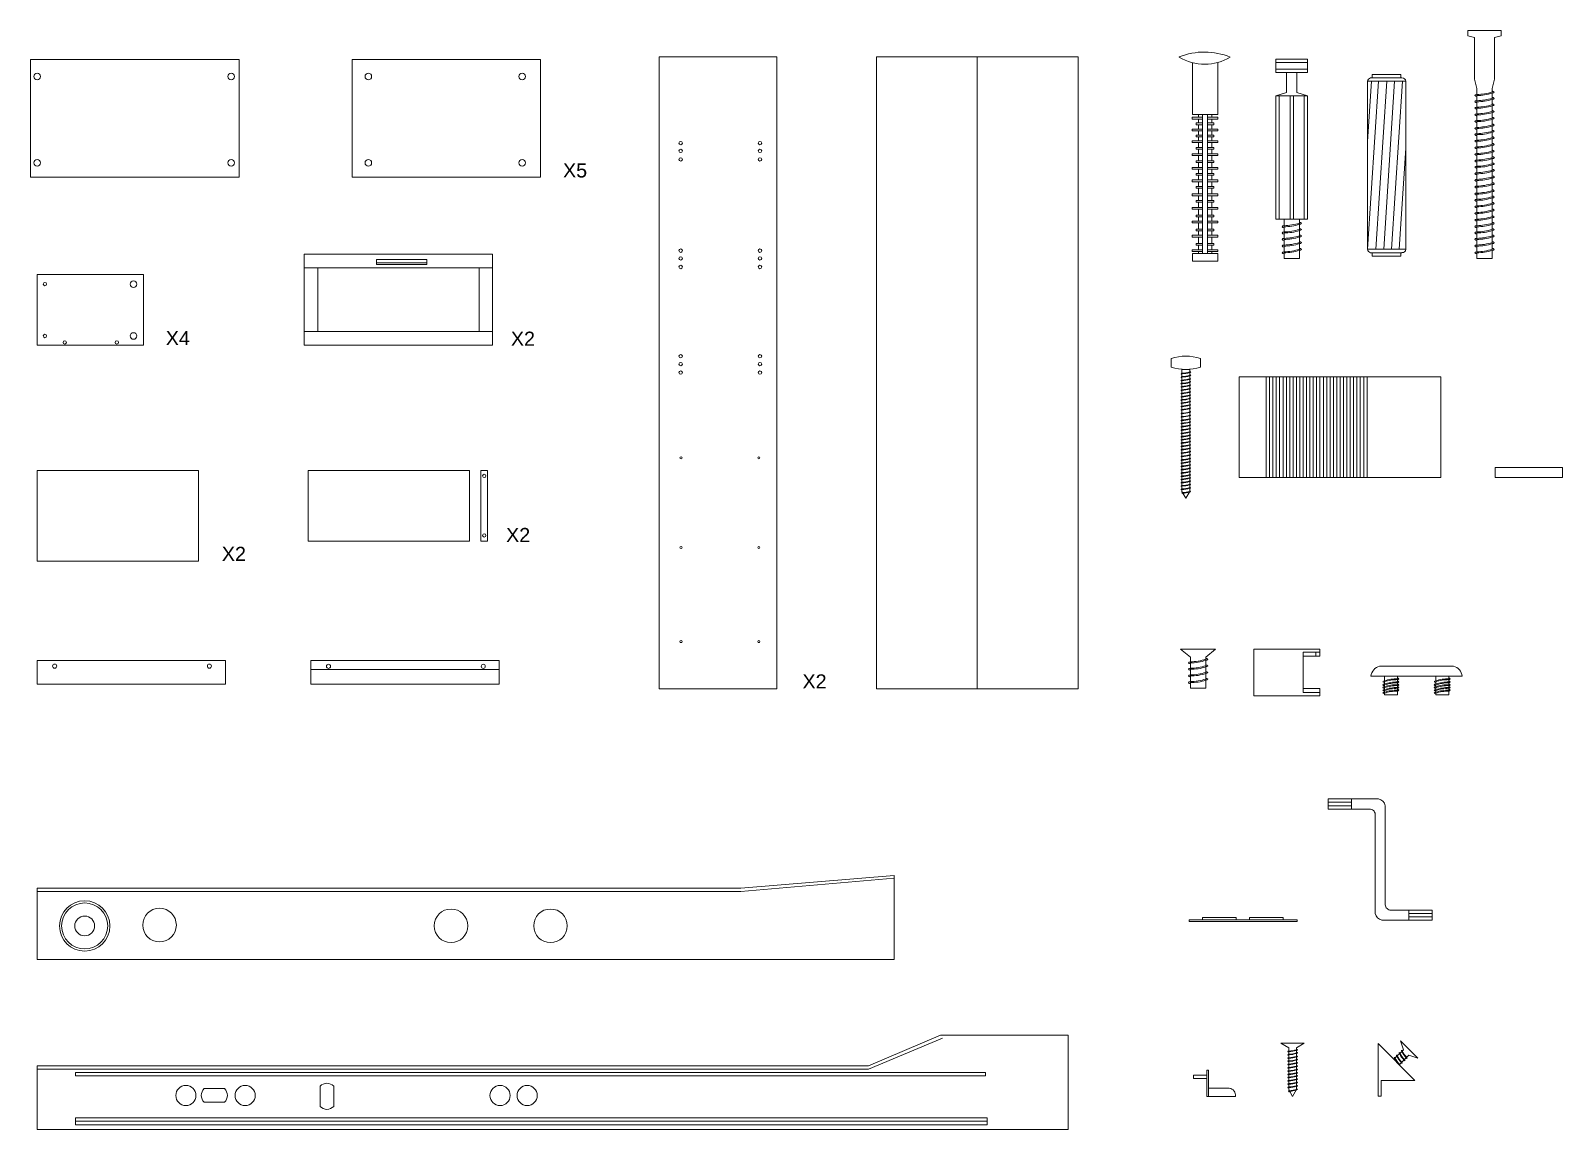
# Model space of a CAD drawing. Header units: centimetres. Extents: x 13 to 984, y -644 to 71.
# Drawn here: x 18.3 to 474, y -636.4 to -309.5 of the extents above; entities that cross this region are included whole.
import ezdxf

# ---------------------------------------------------------------- set-up
doc = ezdxf.new("R2010")
doc.units = ezdxf.units.CM
doc.header["$MEASUREMENT"] = 0
doc.layers.add('dettagli', color=4, linetype='Continuous', lineweight=13)
doc.styles.get("Standard").update_dxf_attribs({"font": 'arial.ttf'})

msp = doc.modelspace()

# ---------------------------------------------------------------- linework, layer by layer
at = {"layer": 'dettagli', "lineweight": 5}
for p, q in [((445.9, -311.03), (447.9, -311.53)), ((447.9, -323.92), (447.9, -311.53)), ((453.85, -311.53), (455.85, -311.03)), ((453.85, -323.92), (453.85, -311.53)), ((388.79, -318.98), (398.19, -318.98)), ((388.79, -320.98), (398.19, -320.98)), ((391.99, -327.94), (388.79, -328.94)), ((394.99, -327.94), (398.19, -328.94)), ((416.07, -374.59), (419.3, -324.59)), ((416.07, -342.56), (417.23, -324.59)), ((418.54, -374.59), (421.77, -324.59)), ((420.87, -374.59), (424.1, -324.59)), ((423.2, -374.59), (426.43, -324.59)), ((426.32, -323.59), (425.97, -323.59)), ((448.57, -326.71), (447.9, -323.92)), ((453.18, -326.71), (453.85, -323.92)), ((393.09, -328.94), (393.09, -365.64)), ((394.09, -328.94), (394.09, -365.64)), ((371.5, -334.51), (363.95, -334.51)), ((365.74, -334.51), (365.74, -335.3)), ((365.74, -335.82), (365.74, -337)), ((365.74, -337.51), (365.74, -338.8)), ((365.74, -339.31), (365.74, -340.65)), ((365.74, -341.16), (365.74, -342.34)), ((365.74, -342.86), (365.74, -344.3)), ((365.74, -344.81), (365.74, -346.2)), ((425.52, -374.59), (427.47, -344.52)), ((365.74, -346.71), (365.74, -348.25)), ((365.74, -348.77), (365.74, -350.21)), ((365.74, -350.72), (365.74, -352.01)), ((365.74, -352.52), (365.74, -353.96)), ((365.74, -354.47), (365.74, -355.91)), ((365.74, -356.43), (365.74, -358.12)), ((365.74, -358.64), (365.74, -360.07)), ((365.74, -360.59), (365.74, -362.13)), ((365.74, -362.64), (365.74, -364.39)), ((365.74, -364.91), (365.74, -366.24)), ((365.74, -366.76), (365.74, -368.57)), ((365.74, -369.09), (365.74, -370.43)), ((365.74, -370.94), (365.74, -372.87)), ((365.74, -373.38), (365.74, -374.72)), ((371.5, -375.84), (363.95, -375.84)), ((365.74, -375.23), (365.74, -375.84)), ((426.32, -375.59), (425.97, -375.59)), ((357.65, -407.09), (357.65, -409.62)), ((366.4, -407.09), (366.4, -409.62)), ((385.92, -412.53), (385.92, -442.53)), ((386.92, -412.53), (386.92, -442.53)), ((387.92, -412.53), (387.92, -442.53)), ((388.92, -412.53), (388.92, -442.53)), ((389.92, -412.53), (389.92, -442.53)), ((390.92, -412.53), (390.92, -442.53)), ((391.92, -412.53), (391.92, -442.53)), ((392.92, -412.53), (392.92, -442.53)), ((393.92, -412.53), (393.92, -442.53)), ((394.92, -412.53), (394.92, -442.53)), ((395.92, -412.53), (395.92, -442.53)), ((396.92, -412.53), (396.92, -442.53)), ((397.92, -412.53), (397.92, -442.53)), ((398.92, -412.53), (398.92, -442.53)), ((399.92, -412.53), (399.92, -442.53)), ((400.92, -412.53), (400.92, -442.53)), ((401.92, -412.53), (401.92, -442.53)), ((402.92, -412.53), (402.92, -442.53)), ((403.92, -412.53), (403.92, -442.53)), ((404.92, -412.53), (404.92, -442.53)), ((405.92, -412.53), (405.92, -442.53)), ((406.92, -412.53), (406.92, -442.53)), ((407.92, -412.53), (407.92, -442.53)), ((408.92, -412.53), (408.92, -442.53)), ((409.92, -412.53), (409.92, -442.53)), ((410.92, -412.53), (410.92, -442.53)), ((411.92, -412.53), (411.92, -442.53)), ((412.92, -412.53), (412.92, -442.53)), ((413.92, -412.53), (413.92, -442.53)), ((414.92, -412.53), (414.92, -442.53)), ((415.92, -412.53), (415.92, -442.53)), ((360.86, -446.61), (362, -448.68)), ((362, -448.68), (363.15, -446.61)), ((363.35, -495.98), (360.45, -493.59)), ((360.45, -493.59), (370.85, -493.59)), ((367.96, -495.98), (370.85, -493.59)), ((382.28, -493.59), (401.92, -493.59)), ((382.28, -507.49), (382.28, -493.59)), ((444.21, -501.62), (417.1, -501.62)), ((401.92, -507.49), (382.28, -507.49)), ((401.92, -506.49), (401.92, -507.49)), ((424.94, -507.18), (421.1, -507.18)), ((440.21, -507.18), (436.37, -507.18)), ((404.34, -539.13), (411.34, -539.13)), ((404.34, -540.13), (411.34, -540.13)), ((20.22, -585.87), (20.22, -565.68)), ((435.34, -572.18), (428.34, -572.18)), ((435.34, -573.18), (428.34, -573.18)), ((327, -636.43), (327, -608.43)), ((431.01, -615.25), (425.88, -610.07)), ((426.74, -612.74), (425.88, -610.07)), ((431.01, -615.25), (425.88, -610.07)), ((392.63, -612.15), (390.31, -610.8)), ((390.31, -610.8), (397.26, -610.8)), ((394.94, -612.15), (397.26, -610.8)), ((428.35, -614.36), (431.01, -615.25)), ((392.63, -624.56), (393.79, -626.63)), ((393.79, -626.63), (394.94, -624.56))]:
    msp.add_line(p, q, dxfattribs=at)
at = {"layer": 'dettagli'}
for p, q in [((299.95, -317.32), (299.95, -505.32)), ((99.7, -376.07), (155.7, -376.07)), ((99.7, -376.07), (99.7, -403.07)), ((155.7, -376.07), (155.7, -403.07)), ((20.22, -382.07), (20.22, -403.07)), ((99.7, -380.07), (155.7, -380.07)), ((103.7, -399.07), (103.7, -380.07)), ((151.7, -399.07), (151.7, -380.07)), ((99.7, -399.07), (155.7, -399.07)), ((99.7, -403.07), (155.7, -403.07)), ((101.7, -499.64), (157.7, -499.64))]:
    msp.add_line(p, q, dxfattribs=at)
at = {"layer": 'dettagli', "lineweight": 5}
for points in [[(445.9, -311.03), (445.9, -311.03), (445.9, -309.53), (455.85, -309.53), (455.85, -311.03), (455.85, -311.03)], [(360.03, -317.39), (360.03, -317.32)], [(363.95, -334.51), (363.95, -319.02), (363.95, -319.02)], [(371.5, -318.98), (371.5, -334.51)], [(391.99, -321.98), (388.79, -321.98), (388.79, -317.98), (398.19, -317.98), (398.19, -321.98), (394.99, -321.98)], [(391.99, -327.94), (391.99, -321.98), (394.99, -321.98), (394.99, -327.94)], [(417.47, -323.59), (417.47, -322.59), (425.97, -322.59), (425.97, -323.59), (416.97, -323.59)], [(421.77, -324.59), (427.47, -324.59), (427.47, -374.59), (416.07, -374.59), (416.07, -324.59), (421.77, -324.59)], [(453.18, -326.71), (453.18, -377.28), (448.57, -377.28), (448.57, -326.71)], [(388.79, -365.64), (398.19, -365.64), (398.19, -328.94), (388.79, -328.94), (388.79, -365.64)], [(389.79, -328.94), (389.79, -365.64)], [(397.19, -328.94), (397.19, -365.64)], [(366.99, -335.3), (363.93, -335.3), (363.93, -335.82), (366.99, -335.82)], [(366.99, -337), (365.07, -337), (365.07, -337.51), (366.99, -337.51)], [(366.99, -334.51), (366.99, -375.84)], [(368.44, -334.51), (368.44, -375.84)], [(368.44, -335.3), (371.5, -335.3), (371.5, -335.82), (368.44, -335.82)], [(368.44, -337), (370.36, -337), (370.36, -337.51), (368.44, -337.51)], [(369.7, -334.51), (369.7, -335.3)], [(369.7, -335.82), (369.7, -337)], [(366.99, -338.8), (363.93, -338.8), (363.93, -339.31), (366.99, -339.31)], [(366.99, -340.65), (365.07, -340.65), (365.07, -341.16), (366.99, -341.16)], [(368.44, -338.8), (371.5, -338.8), (371.5, -339.31), (368.44, -339.31)], [(368.44, -340.65), (370.36, -340.65), (370.36, -341.16), (368.44, -341.16)], [(369.7, -337.51), (369.7, -338.8)], [(369.7, -339.31), (369.7, -340.65)], [(369.7, -341.16), (369.7, -342.34)], [(366.99, -342.34), (363.93, -342.34), (363.93, -342.86), (366.99, -342.86)], [(366.99, -346.2), (363.93, -346.2), (363.93, -346.71), (366.99, -346.71)], [(366.99, -344.3), (365.07, -344.3), (365.07, -344.81), (366.99, -344.81)], [(368.44, -342.34), (371.5, -342.34), (371.5, -342.86), (368.44, -342.86)], [(368.44, -344.3), (370.36, -344.3), (370.36, -344.81), (368.44, -344.81)], [(368.44, -346.2), (371.5, -346.2), (371.5, -346.71), (368.44, -346.71)], [(369.7, -342.86), (369.7, -344.3)], [(369.7, -344.81), (369.7, -346.2)], [(366.99, -350.21), (363.93, -350.21), (363.93, -350.72), (366.99, -350.72)], [(366.99, -348.25), (365.07, -348.25), (365.07, -348.77), (366.99, -348.77)], [(368.44, -348.25), (370.36, -348.25), (370.36, -348.77), (368.44, -348.77)], [(368.44, -350.21), (371.5, -350.21), (371.5, -350.72), (368.44, -350.72)], [(369.7, -346.71), (369.7, -348.25)], [(369.7, -348.77), (369.7, -350.21)], [(369.7, -350.72), (369.7, -352.01)], [(366.99, -353.96), (363.93, -353.96), (363.93, -354.47), (366.99, -354.47)], [(366.99, -352.01), (365.07, -352.01), (365.07, -352.52), (366.99, -352.52)], [(368.44, -352.01), (370.36, -352.01), (370.36, -352.52), (368.44, -352.52)], [(368.44, -353.96), (371.5, -353.96), (371.5, -354.47), (368.44, -354.47)], [(369.7, -352.52), (369.7, -353.96)], [(369.7, -354.47), (369.7, -355.91)], [(366.99, -358.12), (363.93, -358.12), (363.93, -358.64), (366.99, -358.64)], [(366.99, -355.91), (365.07, -355.91), (365.07, -356.43), (366.99, -356.43)], [(368.44, -355.91), (370.36, -355.91), (370.36, -356.43), (368.44, -356.43)], [(368.44, -358.12), (371.5, -358.12), (371.5, -358.64), (368.44, -358.64)], [(369.7, -356.43), (369.7, -358.12)], [(369.7, -358.64), (369.7, -360.07)], [(366.99, -362.13), (363.93, -362.13), (363.93, -362.64), (366.99, -362.64)], [(366.99, -360.07), (365.07, -360.07), (365.07, -360.59), (366.99, -360.59)], [(366.99, -364.39), (365.07, -364.39), (365.07, -364.91), (366.99, -364.91)], [(368.44, -360.07), (370.36, -360.07), (370.36, -360.59), (368.44, -360.59)], [(368.44, -362.13), (371.5, -362.13), (371.5, -362.64), (368.44, -362.64)], [(368.44, -364.39), (370.36, -364.39), (370.36, -364.91), (368.44, -364.91)], [(369.7, -360.59), (369.7, -362.13)], [(369.7, -362.64), (369.7, -364.39)], [(366.99, -366.24), (363.93, -366.24), (363.93, -366.76), (366.99, -366.76)], [(366.99, -368.57), (365.07, -368.57), (365.07, -369.09), (366.99, -369.09)], [(368.44, -366.24), (371.5, -366.24), (371.5, -366.76), (368.44, -366.76)], [(368.44, -368.57), (370.36, -368.57), (370.36, -369.09), (368.44, -369.09)], [(369.7, -364.91), (369.7, -366.24)], [(369.7, -366.76), (369.7, -368.57)], [(369.7, -369.09), (369.7, -370.43)], [(395.83, -365.64), (395.83, -377.28), (391.22, -377.28), (391.22, -365.64)], [(366.99, -370.43), (363.93, -370.43), (363.93, -370.94), (366.99, -370.94)], [(366.99, -372.87), (365.07, -372.87), (365.07, -373.38), (366.99, -373.38)], [(368.44, -370.43), (371.5, -370.43), (371.5, -370.94), (368.44, -370.94)], [(368.44, -372.87), (370.36, -372.87), (370.36, -373.38), (368.44, -373.38)], [(369.7, -370.94), (369.7, -372.87)], [(369.7, -373.38), (369.7, -374.72)], [(366.99, -374.72), (363.93, -374.72), (363.93, -375.23), (366.99, -375.23)], [(371.5, -375.84), (371.5, -378.13), (363.95, -378.13), (363.95, -375.84)], [(368.44, -374.72), (371.5, -374.72), (371.5, -375.23), (368.44, -375.23)], [(369.7, -375.23), (369.7, -375.84)], [(417.47, -375.59), (417.47, -376.59), (425.97, -376.59), (425.97, -375.59), (416.97, -375.59)], [(360.86, -410.34), (360.86, -446.61)], [(363.15, -446.61), (363.15, -410.34), (360.86, -410.34)], [(377.92, -412.53), (437.92, -412.53), (437.92, -442.53), (377.92, -442.53), (377.92, -412.53)], [(454.04, -442.53), (454.04, -439.53), (474.04, -439.53), (474.04, -442.53), (454.04, -442.53)], [(367.96, -495.98), (367.96, -505.18), (363.35, -505.18), (363.35, -495.98)], [(401.92, -506.49), (396.92, -506.49), (396.92, -494.49), (401.92, -494.49), (401.92, -493.59)], [(400.72, -494.49), (400.72, -495.62), (396.92, -495.62)], [(401.92, -494.49), (401.92, -495.62), (400.72, -495.62)], [(441.65, -498.62), (441.65, -498.62), (419.65, -498.62), (419.65, -498.62)], [(401.92, -506.49), (401.92, -505.22), (396.92, -505.22)], [(421.1, -507.18), (421.1, -501.62), (424.94, -501.62), (424.94, -507.18)], [(436.37, -507.18), (436.37, -501.62), (440.21, -501.62), (440.21, -507.18)], [(411.34, -541.13), (404.34, -541.13), (404.34, -538.13), (411.34, -538.13)], [(411.34, -538.13), (419.31, -538.13)], [(416.79, -541.13), (411.34, -541.13), (411.34, -538.13)], [(421.34, -557.28), (421.34, -540.13)], [(418.34, -557.28), (418.34, -542.72)], [(418.34, -572.18), (418.34, -557.28)], [(421.34, -557.28), (421.34, -569.6)], [(275.23, -560.87), (275.23, -585.87), (20.22, -585.87)], [(275.23, -560.87), (229.56, -564.68), (20.22, -564.68), (20.22, -565.68)], [(20.22, -565.68), (229.56, -565.68), (275.23, -561.73)], [(362.98, -574.61), (395.1, -574.61), (395.1, -574.11), (362.98, -574.11), (362.98, -574.61)], [(366.98, -574.11), (366.98, -573.41), (376.98, -573.41), (376.98, -574.11)], [(380.98, -574.11), (380.98, -573.41), (390.98, -573.41), (390.98, -574.11)], [(428.34, -574.18), (420.36, -574.18)], [(422.88, -571.18), (428.34, -571.18), (428.34, -574.18)], [(428.34, -571.18), (435.34, -571.18), (435.34, -574.18), (428.34, -574.18)], [(327, -608.43), (289, -608.43), (267.61, -617.49), (20.22, -617.49), (20.22, -636.43)], [(20.22, -618.49), (267.61, -618.49), (289.59, -609.25)], [(392.63, -612.15), (392.63, -624.56)], [(394.94, -624.56), (394.94, -612.15), (394.94, -612.15)], [(419.23, -626.6), (419.23, -610.85), (430.12, -621.87), (420.12, -621.87), (420.12, -626.6), (419.23, -626.6)], [(423.89, -615.56), (426.74, -612.74), (426.74, -612.74)], [(428.35, -614.36), (425.49, -617.19)], [(302.35, -619.5), (31.63, -619.5), (31.63, -620.49), (302.35, -620.49), (302.35, -619.5)], [(368.29, -626.63), (368.29, -618.81), (368.79, -618.81), (368.79, -626.63), (368.29, -626.63)], [(69.94, -624.32), (69.94, -624.32), (75.94, -624.32)], [(104.46, -629.6), (104.46, -629.6), (104.46, -623.6)], [(108.46, -623.6), (108.46, -623.6), (108.46, -629.6)], [(368.29, -620.31), (364.29, -620.31), (364.29, -621.31), (368.29, -621.31)], [(374.93, -624.13), (368.79, -624.13)], [(75.94, -628.32), (75.94, -628.32), (69.94, -628.32)], [(368.79, -626.63), (376.79, -626.63), (376.79, -626.17)], [(302.89, -633.04), (31.63, -633.04), (31.63, -634.04), (302.89, -634.04), (302.89, -633.04)], [(20.22, -636.43), (327, -636.43)], [(295.91, -634.04), (31.63, -634.04), (31.63, -635.04), (302.89, -635.04), (302.89, -634.04)]]:
    msp.add_lwpolyline(points, dxfattribs=at)
at = {"layer": 'dettagli'}
for points in [[(18.29, -353.1), (80.29, -353.1), (80.29, -318.1), (18.29, -318.1), (18.29, -353.1)], [(113.95, -353.1), (169.95, -353.1), (169.95, -318.1), (113.95, -318.1), (113.95, -353.1)], [(240.3, -317.32), (205.3, -317.32), (205.3, -505.32), (240.3, -505.32), (240.3, -317.32)], [(269.95, -317.32), (329.95, -317.32), (329.95, -505.32), (269.95, -505.32), (269.95, -317.32)], [(121.2, -377.59), (136.2, -377.59), (136.2, -378.59), (121.2, -378.59), (121.2, -377.59)], [(20.22, -382.07), (51.84, -382.07), (51.84, -403.07), (20.22, -403.07)], [(121.2, -378.59), (121.2, -379.09), (136.2, -379.09), (136.2, -378.59)], [(20.22, -467.38), (20.22, -440.38), (68.22, -440.38), (68.22, -467.38), (20.22, -467.38)], [(100.86, -461.38), (100.86, -440.38), (148.86, -440.38), (148.86, -461.38), (100.86, -461.38)], [(152.25, -440.38), (154.25, -440.38), (154.25, -461.38), (152.25, -461.38), (152.25, -440.38)], [(20.22, -503.93), (20.22, -496.93), (76.22, -496.93), (76.22, -503.93), (20.22, -503.93)], [(101.7, -503.93), (101.7, -496.93), (157.7, -496.93), (157.7, -503.93), (101.7, -503.93)]]:
    msp.add_lwpolyline(points, dxfattribs=at)
for centre, radius in [((20.23, -323.2), 0.982), ((77.97, -323.2), 0.982), ((118.77, -323.2), 0.982), ((164.51, -323.2), 0.982), ((211.7, -342.99), 0.5), ((211.7, -345.32), 0.5), ((235.3, -342.99), 0.5), ((235.3, -345.32), 0.5), ((20.23, -348.87), 0.982), ((77.97, -348.87), 0.982), ((118.77, -348.87), 0.982), ((164.51, -348.87), 0.982), ((211.7, -347.85), 0.5), ((235.3, -347.85), 0.5), ((211.7, -374.99), 0.5), ((211.7, -377.31), 0.5), ((235.3, -374.99), 0.5), ((235.3, -377.31), 0.5), ((211.7, -379.85), 0.5), ((235.3, -379.85), 0.5), ((22.55, -384.95), 0.5), ((48.87, -384.95), 0.982), ((22.55, -400.38), 0.5), ((48.87, -400.38), 0.982), ((28.42, -402.29), 0.5), ((43.93, -402.29), 0.5), ((211.7, -406.41), 0.5), ((211.7, -408.73), 0.5), ((235.3, -406.41), 0.5), ((235.3, -408.73), 0.5), ((211.7, -411.27), 0.5), ((235.3, -411.27), 0.5), ((211.8, -436.66), 0.3), ((234.94, -436.66), 0.3), ((153.26, -442), 0.5), ((153.26, -459.71), 0.5), ((211.8, -463.32), 0.3), ((234.94, -463.32), 0.3), ((211.8, -491.32), 0.3), ((234.94, -491.32), 0.3), ((25.44, -498.6), 0.615), ((71.48, -498.6), 0.615), ((106.91, -498.66), 0.615), ((152.96, -498.66), 0.615)]:
    msp.add_circle(centre, radius, dxfattribs=at)
at = {"layer": 'dettagli', "lineweight": 5}
for centre, radius in [((34.37, -575.91), 7.49), ((34.37, -575.91), 6.85), ((34.37, -575.91), 2.95), ((56.64, -575.66), 5), ((143.37, -575.87), 5), ((172.97, -575.87), 5), ((64.48, -626.36), 3), ((82.11, -626.36), 3), ((157.96, -626.36), 3), ((166.03, -626.36), 3)]:
    msp.add_circle(centre, radius, dxfattribs=at)
for centre, radius, start, end in [((367.54, -336.56), 20.66, 68.1154, 111.2992), ((367.63, -304.65), 14.84, 239.19, 300.81), ((417.35, -324.84), 1.3, 106.8875, 169.1381), ((426.39, -324.66), 1.07, 3.8548, 93.8548), ((448.23, -312.2), 16.34, 271.1868, 287.62), ((448.67, -314.35), 14.48, 269.6106, 288.1487), ((452.99, -328.45), 0.997, 39.7871, 79.0756), ((453.22, -327.47), 0.637, 266.5276, 327.6662), ((448.53, -329.17), 0.637, 86.5276, 147.6662), ((448.76, -328.19), 0.997, 219.7871, 259.0756), ((448.53, -331.02), 0.637, 86.5276, 147.6662), ((448.76, -330.05), 0.997, 219.7871, 259.0756), ((448.53, -332.95), 0.637, 86.5276, 147.6662), ((448.76, -331.97), 0.997, 219.7871, 259.0756), ((448.23, -314.05), 16.34, 271.1868, 287.62), ((448.67, -316.21), 14.48, 269.6106, 288.1487), ((448.23, -315.97), 16.34, 271.1868, 287.62), ((448.67, -318.13), 14.48, 269.6106, 288.1487), ((452.99, -330.31), 0.997, 39.7871, 79.0756), ((453.22, -329.33), 0.637, 266.5276, 327.6662), ((452.99, -332.23), 0.997, 39.7871, 79.0756), ((453.22, -331.25), 0.637, 266.5276, 327.6662), ((448.53, -334.93), 0.637, 86.5276, 147.6662), ((448.76, -333.95), 0.997, 219.7871, 259.0756), ((448.53, -336.93), 0.637, 86.5276, 147.6662), ((448.76, -335.95), 0.997, 219.7871, 259.0756), ((448.23, -317.95), 16.34, 271.1868, 287.62), ((448.67, -320.11), 14.48, 269.6106, 288.1487), ((448.23, -319.95), 16.34, 271.1868, 287.62), ((448.67, -322.11), 14.48, 269.6106, 288.1487), ((452.99, -334.21), 0.997, 39.7871, 79.0756), ((453.22, -333.23), 0.637, 266.5276, 327.6662), ((452.99, -336.21), 0.997, 39.7871, 79.0756), ((453.22, -335.23), 0.637, 266.5276, 327.6662), ((448.53, -338.97), 0.637, 86.5276, 147.6662), ((448.76, -337.99), 0.997, 219.7871, 259.0756), ((448.53, -340.82), 0.637, 86.5276, 147.6662), ((448.76, -339.84), 0.997, 219.7871, 259.0756), ((448.23, -321.99), 16.34, 271.1868, 287.62), ((448.67, -324.15), 14.48, 269.6106, 288.1487), ((448.23, -323.85), 16.34, 271.1868, 287.62), ((448.67, -326), 14.48, 269.6106, 288.1487), ((448.23, -325.77), 16.34, 271.1868, 287.62), ((448.67, -327.93), 14.48, 269.6106, 288.1487), ((452.99, -338.25), 0.997, 39.7871, 79.0756), ((453.22, -337.27), 0.637, 266.5276, 327.6662), ((452.99, -340.1), 0.997, 39.7871, 79.0756), ((453.22, -339.12), 0.637, 266.5276, 327.6662), ((452.99, -342.03), 0.997, 39.7871, 79.0756), ((453.22, -341.05), 0.637, 266.5276, 327.6662), ((448.53, -342.75), 0.637, 86.5276, 147.6662), ((448.76, -341.77), 0.997, 219.7871, 259.0756), ((448.53, -344.72), 0.637, 86.5276, 147.6662), ((448.76, -343.75), 0.997, 219.7871, 259.0756), ((448.53, -346.72), 0.637, 86.5276, 147.6662), ((448.23, -327.75), 16.34, 271.1868, 287.62), ((448.67, -329.91), 14.48, 269.6106, 288.1487), ((448.23, -329.75), 16.34, 271.1868, 287.62), ((448.67, -331.91), 14.48, 269.6106, 288.1487), ((452.99, -344.01), 0.997, 39.7871, 79.0756), ((453.22, -343.03), 0.637, 266.5276, 327.6662), ((452.99, -346.01), 0.997, 39.7871, 79.0756), ((453.22, -345.03), 0.637, 266.5276, 327.6662), ((448.76, -345.74), 0.997, 219.7871, 259.0756), ((448.57, -348.66), 0.637, 86.5276, 147.6662), ((448.8, -347.68), 0.997, 219.7871, 259.0756), ((448.57, -350.51), 0.637, 86.5276, 147.6662), ((448.8, -349.53), 0.997, 219.7871, 259.0756), ((448.27, -331.69), 16.34, 271.1868, 287.62), ((448.71, -333.84), 14.48, 269.6106, 288.1487), ((448.27, -333.54), 16.34, 271.1868, 287.62), ((448.71, -335.7), 14.48, 269.6106, 288.1487), ((453.03, -347.94), 0.997, 39.7871, 79.0756), ((453.26, -346.96), 0.637, 266.5276, 327.6662), ((453.03, -349.8), 0.997, 39.7871, 79.0756), ((453.26, -348.82), 0.637, 266.5276, 327.6662), ((453.03, -351.72), 0.997, 39.7871, 79.0756), ((448.57, -352.44), 0.637, 86.5276, 147.6662), ((448.8, -351.46), 0.997, 219.7871, 259.0756), ((448.57, -354.42), 0.637, 86.5276, 147.6662), ((448.8, -353.44), 0.997, 219.7871, 259.0756), ((448.27, -335.46), 16.34, 271.1868, 287.62), ((448.71, -337.62), 14.48, 269.6106, 288.1487), ((448.27, -337.44), 16.34, 271.1868, 287.62), ((448.71, -339.6), 14.48, 269.6106, 288.1487), ((448.27, -339.44), 16.34, 271.1868, 287.62), ((448.71, -341.6), 14.48, 269.6106, 288.1487), ((453.26, -350.74), 0.637, 266.5276, 327.6662), ((453.03, -353.7), 0.997, 39.7871, 79.0756), ((453.26, -352.72), 0.637, 266.5276, 327.6662), ((453.03, -355.7), 0.997, 39.7871, 79.0756), ((453.26, -354.72), 0.637, 266.5276, 327.6662), ((448.53, -358.5), 0.637, 86.5276, 147.6662), ((448.76, -357.52), 0.997, 219.7871, 259.0756), ((448.53, -360.36), 0.637, 86.5276, 147.6662), ((448.76, -359.38), 0.997, 219.7871, 259.0756), ((448.57, -356.42), 0.637, 86.5276, 147.6662), ((448.8, -355.44), 0.997, 219.7871, 259.0756), ((448.23, -341.53), 16.34, 271.1868, 287.62), ((448.67, -343.68), 14.48, 269.6106, 288.1487), ((448.23, -343.38), 16.34, 271.1868, 287.62), ((448.67, -345.54), 14.48, 269.6106, 288.1487), ((452.99, -357.79), 0.997, 39.7871, 79.0756), ((453.22, -356.81), 0.637, 266.5276, 327.6662), ((452.99, -359.64), 0.997, 39.7871, 79.0756), ((453.22, -358.66), 0.637, 266.5276, 327.6662), ((448.53, -362.28), 0.637, 86.5276, 147.6662), ((448.76, -361.3), 0.997, 219.7871, 259.0756), ((448.53, -364.26), 0.637, 86.5276, 147.6662), ((448.76, -363.28), 0.997, 219.7871, 259.0756), ((448.23, -345.31), 16.34, 271.1868, 287.62), ((448.67, -347.46), 14.48, 269.6106, 288.1487), ((448.23, -347.29), 16.34, 271.1868, 287.62), ((448.67, -349.44), 14.48, 269.6106, 288.1487), ((452.99, -361.56), 0.997, 39.7871, 79.0756), ((453.22, -360.58), 0.637, 266.5276, 327.6662), ((452.99, -363.54), 0.997, 39.7871, 79.0756), ((453.22, -362.56), 0.637, 266.5276, 327.6662), ((452.99, -365.54), 0.997, 39.7871, 79.0756), ((391.18, -368.2), 0.637, 86.5276, 147.6662), ((391.41, -367.23), 0.997, 219.7871, 259.0756), ((390.89, -351.23), 16.34, 271.1868, 287.62), ((391.32, -353.39), 14.48, 269.6106, 288.1487), ((390.89, -353.08), 16.34, 271.1868, 287.62), ((391.32, -355.24), 14.48, 269.6106, 288.1487), ((395.64, -367.49), 0.997, 39.7871, 79.0756), ((395.87, -366.51), 0.637, 266.5276, 327.6662), ((395.64, -369.34), 0.997, 39.7871, 79.0756), ((395.87, -368.36), 0.637, 266.5276, 327.6662), ((448.53, -366.26), 0.637, 86.5276, 147.6662), ((448.76, -365.28), 0.997, 219.7871, 259.0756), ((448.53, -368.2), 0.637, 86.5276, 147.6662), ((448.76, -367.23), 0.997, 219.7871, 259.0756), ((448.23, -349.28), 16.34, 271.1868, 287.62), ((448.67, -351.44), 14.48, 269.6106, 288.1487), ((448.23, -351.23), 16.34, 271.1868, 287.62), ((448.67, -353.39), 14.48, 269.6106, 288.1487), ((448.23, -353.08), 16.34, 271.1868, 287.62), ((448.67, -355.24), 14.48, 269.6106, 288.1487), ((453.22, -364.56), 0.637, 266.5276, 327.6662), ((452.99, -367.49), 0.997, 39.7871, 79.0756), ((453.22, -366.51), 0.637, 266.5276, 327.6662), ((452.99, -369.34), 0.997, 39.7871, 79.0756), ((453.22, -368.36), 0.637, 266.5276, 327.6662), ((391.18, -370.06), 0.637, 86.5276, 147.6662), ((391.41, -369.08), 0.997, 219.7871, 259.0756), ((391.18, -371.98), 0.637, 86.5276, 147.6662), ((391.41, -371), 0.997, 219.7871, 259.0756), ((391.18, -373.96), 0.637, 86.5276, 147.6662), ((391.41, -372.98), 0.997, 219.7871, 259.0756), ((390.89, -355.01), 16.34, 271.1868, 287.62), ((391.32, -357.16), 14.48, 269.6106, 288.1487), ((390.89, -356.99), 16.34, 271.1868, 287.62), ((391.32, -359.14), 14.48, 269.6106, 288.1487), ((395.64, -371.26), 0.997, 39.7871, 79.0756), ((395.87, -370.29), 0.637, 266.5276, 327.6662), ((395.64, -373.24), 0.997, 39.7871, 79.0756), ((395.87, -372.26), 0.637, 266.5276, 327.6662), ((448.53, -370.06), 0.637, 86.5276, 147.6662), ((448.76, -369.08), 0.997, 219.7871, 259.0756), ((448.53, -371.98), 0.637, 86.5276, 147.6662), ((448.76, -371), 0.997, 219.7871, 259.0756), ((448.53, -373.96), 0.637, 86.5276, 147.6662), ((448.76, -372.98), 0.997, 219.7871, 259.0756), ((448.23, -355.01), 16.34, 271.1868, 287.62), ((448.67, -357.16), 14.48, 269.6106, 288.1487), ((448.23, -356.99), 16.34, 271.1868, 287.62), ((448.67, -359.14), 14.48, 269.6106, 288.1487), ((452.99, -371.26), 0.997, 39.7871, 79.0756), ((453.22, -370.29), 0.637, 266.5276, 327.6662), ((452.99, -373.24), 0.997, 39.7871, 79.0756), ((453.22, -372.26), 0.637, 266.5276, 327.6662), ((391.18, -375.96), 0.637, 86.5276, 147.6662), ((391.41, -374.98), 0.997, 219.7871, 259.0756), ((390.89, -358.99), 16.34, 271.1868, 287.62), ((391.32, -361.14), 14.48, 269.6106, 288.1487), ((395.64, -375.24), 0.997, 39.7871, 79.0756), ((395.87, -374.26), 0.637, 266.5276, 327.6662), ((417.35, -374.35), 1.3, 190.8619, 253.1125), ((426.39, -374.52), 1.07, 266.1452, 356.1452), ((448.53, -375.96), 0.637, 86.5276, 147.6662), ((448.76, -374.98), 0.997, 219.7871, 259.0756), ((448.23, -358.99), 16.34, 271.1868, 287.62), ((448.67, -361.14), 14.48, 269.6106, 288.1487), ((452.99, -375.24), 0.997, 39.7871, 79.0756), ((453.22, -374.26), 0.637, 266.5276, 327.6662), ((362.02, -420.05), 13.68, 71.3462, 108.6538), ((362.02, -396.66), 13.68, 251.3462, 288.6538), ((360.83, -413.81), 0.319, 86.5276, 147.6662), ((360.94, -413.32), 0.499, 219.7871, 259.0756), ((360.83, -414.74), 0.319, 86.5276, 147.6662), ((360.94, -414.25), 0.499, 219.7871, 259.0756), ((360.85, -411.77), 0.319, 86.5276, 147.6662), ((360.96, -411.28), 0.499, 219.7871, 259.0756), ((360.85, -412.76), 0.319, 86.5276, 147.6662), ((360.96, -412.28), 0.499, 219.7871, 259.0756), ((360.68, -405.32), 8.17, 271.1868, 287.62), ((360.89, -406.4), 7.24, 269.6106, 288.1487), ((360.68, -406.25), 8.17, 271.1868, 287.62), ((360.89, -407.33), 7.24, 269.6106, 288.1487), ((360.7, -403.28), 8.17, 271.1868, 287.62), ((360.91, -404.36), 7.24, 269.6106, 288.1487), ((360.7, -404.28), 8.17, 271.1868, 287.62), ((360.91, -405.36), 7.24, 269.6106, 288.1487), ((363.05, -413.45), 0.499, 39.7871, 79.0756), ((363.17, -412.96), 0.319, 266.5276, 327.6662), ((363.05, -414.38), 0.499, 39.7871, 79.0756), ((363.17, -413.89), 0.319, 266.5276, 327.6662), ((363.07, -411.41), 0.499, 39.7871, 79.0756), ((363.19, -410.92), 0.319, 266.5276, 327.6662), ((363.07, -412.41), 0.499, 39.7871, 79.0756), ((363.19, -411.92), 0.319, 266.5276, 327.6662), ((360.83, -415.7), 0.319, 86.5276, 147.6662), ((360.94, -415.21), 0.499, 219.7871, 259.0756), ((360.83, -416.69), 0.319, 86.5276, 147.6662), ((360.94, -416.2), 0.499, 219.7871, 259.0756), ((360.83, -417.69), 0.319, 86.5276, 147.6662), ((360.94, -417.2), 0.499, 219.7871, 259.0756), ((360.83, -418.66), 0.319, 86.5276, 147.6662), ((360.94, -418.17), 0.499, 219.7871, 259.0756), ((360.83, -419.59), 0.319, 86.5276, 147.6662), ((360.68, -407.21), 8.17, 271.1868, 287.62), ((360.89, -408.29), 7.24, 269.6106, 288.1487), ((360.68, -408.2), 8.17, 271.1868, 287.62), ((360.89, -409.28), 7.24, 269.6106, 288.1487), ((360.68, -409.2), 8.17, 271.1868, 287.62), ((360.89, -410.28), 7.24, 269.6106, 288.1487), ((360.68, -410.17), 8.17, 271.1868, 287.62), ((360.89, -411.25), 7.24, 269.6106, 288.1487), ((360.68, -411.1), 8.17, 271.1868, 287.62), ((360.89, -412.18), 7.24, 269.6106, 288.1487), ((363.05, -415.34), 0.499, 39.7871, 79.0756), ((363.17, -414.85), 0.319, 266.5276, 327.6662), ((363.05, -416.33), 0.499, 39.7871, 79.0756), ((363.17, -415.84), 0.319, 266.5276, 327.6662), ((363.05, -417.33), 0.499, 39.7871, 79.0756), ((363.17, -416.84), 0.319, 266.5276, 327.6662), ((363.05, -418.3), 0.499, 39.7871, 79.0756), ((363.17, -417.81), 0.319, 266.5276, 327.6662), ((363.05, -419.23), 0.499, 39.7871, 79.0756), ((363.17, -418.74), 0.319, 266.5276, 327.6662), ((360.94, -419.1), 0.499, 219.7871, 259.0756), ((360.83, -420.55), 0.319, 86.5276, 147.6662), ((360.94, -420.06), 0.499, 219.7871, 259.0756), ((360.83, -421.54), 0.319, 86.5276, 147.6662), ((360.94, -421.05), 0.499, 219.7871, 259.0756), ((360.83, -422.54), 0.319, 86.5276, 147.6662), ((360.94, -422.05), 0.499, 219.7871, 259.0756), ((360.85, -423.64), 0.319, 86.5276, 147.6662), ((360.96, -423.15), 0.499, 219.7871, 259.0756), ((360.68, -412.06), 8.17, 271.1868, 287.62), ((360.89, -413.14), 7.24, 269.6106, 288.1487), ((360.68, -413.05), 8.17, 271.1868, 287.62), ((360.89, -414.13), 7.24, 269.6106, 288.1487), ((360.68, -414.05), 8.17, 271.1868, 287.62), ((360.89, -415.13), 7.24, 269.6106, 288.1487), ((360.7, -415.16), 8.17, 271.1868, 287.62), ((360.91, -416.23), 7.24, 269.6106, 288.1487), ((363.05, -420.19), 0.499, 39.7871, 79.0756), ((363.17, -419.7), 0.319, 266.5276, 327.6662), ((363.05, -421.18), 0.499, 39.7871, 79.0756), ((363.17, -420.69), 0.319, 266.5276, 327.6662), ((363.05, -422.18), 0.499, 39.7871, 79.0756), ((363.17, -421.69), 0.319, 266.5276, 327.6662), ((363.07, -423.28), 0.499, 39.7871, 79.0756), ((363.19, -422.79), 0.319, 266.5276, 327.6662), ((363.07, -424.28), 0.499, 39.7871, 79.0756), ((360.83, -425.69), 0.319, 86.5276, 147.6662), ((360.94, -425.2), 0.499, 219.7871, 259.0756), ((360.83, -426.61), 0.319, 86.5276, 147.6662), ((360.94, -426.12), 0.499, 219.7871, 259.0756), ((360.83, -427.58), 0.319, 86.5276, 147.6662), ((360.94, -427.09), 0.499, 219.7871, 259.0756), ((360.83, -428.57), 0.319, 86.5276, 147.6662), ((360.94, -428.08), 0.499, 219.7871, 259.0756), ((360.85, -424.64), 0.319, 86.5276, 147.6662), ((360.96, -424.15), 0.499, 219.7871, 259.0756), ((360.68, -417.2), 8.17, 271.1868, 287.62), ((360.89, -418.28), 7.24, 269.6106, 288.1487), ((360.68, -418.13), 8.17, 271.1868, 287.62), ((360.89, -419.2), 7.24, 269.6106, 288.1487), ((360.68, -419.09), 8.17, 271.1868, 287.62), ((360.89, -420.17), 7.24, 269.6106, 288.1487), ((360.68, -420.08), 8.17, 271.1868, 287.62), ((360.89, -421.16), 7.24, 269.6106, 288.1487), ((360.7, -416.16), 8.17, 271.1868, 287.62), ((360.91, -417.23), 7.24, 269.6106, 288.1487), ((363.05, -425.33), 0.499, 39.7871, 79.0756), ((363.17, -424.84), 0.319, 266.5276, 327.6662), ((363.05, -426.25), 0.499, 39.7871, 79.0756), ((363.17, -425.77), 0.319, 266.5276, 327.6662), ((363.05, -427.22), 0.499, 39.7871, 79.0756), ((363.17, -426.73), 0.319, 266.5276, 327.6662), ((363.05, -428.21), 0.499, 39.7871, 79.0756), ((363.17, -427.72), 0.319, 266.5276, 327.6662), ((363.19, -423.79), 0.319, 266.5276, 327.6662), ((360.83, -429.56), 0.319, 86.5276, 147.6662), ((360.94, -429.08), 0.499, 219.7871, 259.0756), ((360.83, -430.54), 0.319, 86.5276, 147.6662), ((360.94, -430.05), 0.499, 219.7871, 259.0756), ((360.83, -431.46), 0.319, 86.5276, 147.6662), ((360.94, -430.98), 0.499, 219.7871, 259.0756), ((360.83, -432.43), 0.319, 86.5276, 147.6662), ((360.94, -431.94), 0.499, 219.7871, 259.0756), ((360.68, -421.08), 8.17, 271.1868, 287.62), ((360.89, -422.16), 7.24, 269.6106, 288.1487), ((360.68, -422.05), 8.17, 271.1868, 287.62), ((360.89, -423.13), 7.24, 269.6106, 288.1487), ((360.68, -422.98), 8.17, 271.1868, 287.62), ((360.89, -424.06), 7.24, 269.6106, 288.1487), ((360.68, -423.94), 8.17, 271.1868, 287.62), ((360.89, -425.02), 7.24, 269.6106, 288.1487), ((360.68, -424.93), 8.17, 271.1868, 287.62), ((360.89, -426.01), 7.24, 269.6106, 288.1487), ((363.05, -429.21), 0.499, 39.7871, 79.0756), ((363.17, -428.72), 0.319, 266.5276, 327.6662), ((363.05, -430.18), 0.499, 39.7871, 79.0756), ((363.17, -429.69), 0.319, 266.5276, 327.6662), ((363.05, -431.11), 0.499, 39.7871, 79.0756), ((363.17, -430.62), 0.319, 266.5276, 327.6662), ((363.05, -432.07), 0.499, 39.7871, 79.0756), ((363.17, -431.58), 0.319, 266.5276, 327.6662), ((363.05, -433.06), 0.499, 39.7871, 79.0756), ((363.17, -432.57), 0.319, 266.5276, 327.6662), ((360.83, -433.42), 0.319, 86.5276, 147.6662), ((360.94, -432.93), 0.499, 219.7871, 259.0756), ((360.83, -434.42), 0.319, 86.5276, 147.6662), ((360.94, -433.93), 0.499, 219.7871, 259.0756), ((360.83, -437.47), 0.319, 86.5276, 147.6662), ((360.94, -436.99), 0.499, 219.7871, 259.0756), ((360.85, -435.43), 0.319, 86.5276, 147.6662), ((360.96, -434.94), 0.499, 219.7871, 259.0756), ((360.85, -436.43), 0.319, 86.5276, 147.6662), ((360.96, -435.94), 0.499, 219.7871, 259.0756), ((360.68, -425.93), 8.17, 271.1868, 287.62), ((360.89, -427.01), 7.24, 269.6106, 288.1487), ((360.68, -428.99), 8.17, 271.1868, 287.62), ((360.89, -430.07), 7.24, 269.6106, 288.1487), ((360.7, -426.94), 8.17, 271.1868, 287.62), ((360.91, -428.02), 7.24, 269.6106, 288.1487), ((360.7, -427.94), 8.17, 271.1868, 287.62), ((360.91, -429.02), 7.24, 269.6106, 288.1487), ((363.05, -434.06), 0.499, 39.7871, 79.0756), ((363.17, -433.57), 0.319, 266.5276, 327.6662), ((363.05, -437.12), 0.499, 39.7871, 79.0756), ((363.17, -436.63), 0.319, 266.5276, 327.6662), ((363.07, -435.07), 0.499, 39.7871, 79.0756), ((363.19, -434.58), 0.319, 266.5276, 327.6662), ((363.07, -436.07), 0.499, 39.7871, 79.0756), ((363.19, -435.58), 0.319, 266.5276, 327.6662), ((360.83, -438.4), 0.319, 86.5276, 147.6662), ((360.94, -437.91), 0.499, 219.7871, 259.0756), ((360.83, -439.36), 0.319, 86.5276, 147.6662), ((360.94, -438.87), 0.499, 219.7871, 259.0756), ((360.83, -440.35), 0.319, 86.5276, 147.6662), ((360.94, -439.86), 0.499, 219.7871, 259.0756), ((360.83, -441.35), 0.319, 86.5276, 147.6662), ((360.94, -440.86), 0.499, 219.7871, 259.0756), ((360.83, -442.33), 0.319, 86.5276, 147.6662), ((360.68, -429.91), 8.17, 271.1868, 287.62), ((360.89, -430.99), 7.24, 269.6106, 288.1487), ((360.68, -430.88), 8.17, 271.1868, 287.62), ((360.89, -431.95), 7.24, 269.6106, 288.1487), ((360.68, -431.87), 8.17, 271.1868, 287.62), ((360.89, -432.94), 7.24, 269.6106, 288.1487), ((360.68, -432.87), 8.17, 271.1868, 287.62), ((360.89, -433.94), 7.24, 269.6106, 288.1487), ((360.68, -433.84), 8.17, 271.1868, 287.62), ((360.89, -434.92), 7.24, 269.6106, 288.1487), ((363.05, -438.04), 0.499, 39.7871, 79.0756), ((363.17, -437.55), 0.319, 266.5276, 327.6662), ((363.05, -439), 0.499, 39.7871, 79.0756), ((363.17, -438.51), 0.319, 266.5276, 327.6662), ((363.05, -439.99), 0.499, 39.7871, 79.0756), ((363.17, -439.5), 0.319, 266.5276, 327.6662), ((363.05, -440.99), 0.499, 39.7871, 79.0756), ((363.17, -440.5), 0.319, 266.5276, 327.6662), ((363.05, -441.97), 0.499, 39.7871, 79.0756), ((363.17, -441.48), 0.319, 266.5276, 327.6662), ((360.94, -441.84), 0.499, 219.7871, 259.0756), ((360.83, -443.25), 0.319, 86.5276, 147.6662), ((360.94, -442.76), 0.499, 219.7871, 259.0756), ((360.83, -444.21), 0.319, 86.5276, 147.6662), ((360.94, -443.72), 0.499, 219.7871, 259.0756), ((360.83, -445.2), 0.319, 86.5276, 147.6662), ((360.94, -444.71), 0.499, 219.7871, 259.0756), ((360.83, -446.2), 0.319, 86.5276, 147.6662), ((360.94, -445.71), 0.499, 219.7871, 259.0756), ((360.68, -434.77), 8.17, 271.1868, 287.62), ((360.89, -435.84), 7.24, 269.6106, 288.1487), ((360.68, -435.73), 8.17, 271.1868, 287.62), ((360.89, -436.81), 7.24, 269.6106, 288.1487), ((360.68, -436.72), 8.17, 271.1868, 287.62), ((360.89, -437.79), 7.24, 269.6106, 288.1487), ((360.68, -437.72), 8.17, 271.1868, 287.62), ((360.89, -438.79), 7.24, 269.6106, 288.1487), ((360.68, -438.82), 8.17, 272.7659, 287.62), ((363.07, -446.35), 0.469, 266.4325, 322.7049), ((363.05, -442.89), 0.499, 39.7871, 79.0756), ((363.17, -442.4), 0.319, 266.5276, 327.6662), ((363.05, -443.86), 0.499, 39.7871, 79.0756), ((363.17, -443.37), 0.319, 266.5276, 327.6662), ((363.05, -444.84), 0.499, 39.7871, 79.0756), ((363.17, -444.36), 0.319, 266.5276, 327.6662), ((363.05, -445.84), 0.499, 39.7871, 79.0756), ((363.17, -445.35), 0.319, 266.5276, 327.6662), ((363.05, -446.95), 0.499, 39.7871, 79.0756), ((361.05, -447.3), 0.319, 86.5276, 147.6662), ((361.16, -446.82), 0.492, 219.6457, 279.9852), ((360.89, -439.9), 7.24, 272.0499, 287.2053), ((363.01, -480.98), 16.34, 271.1868, 287.62), ((367.77, -497.24), 0.997, 39.7871, 79.0756), ((368, -496.26), 0.637, 266.5276, 327.6662), ((363.31, -497.96), 0.637, 86.5276, 147.6662), ((363.54, -496.98), 0.997, 219.7871, 259.0756), ((363.31, -499.88), 0.637, 86.5276, 147.6662), ((363.54, -498.9), 0.997, 219.7871, 259.0756), ((363.31, -501.86), 0.637, 86.5276, 147.6662), ((363.45, -483.14), 14.48, 269.6106, 288.1487), ((363.01, -482.91), 16.34, 271.1868, 287.62), ((363.45, -485.06), 14.48, 269.6106, 288.1487), ((363.01, -484.88), 16.34, 271.1868, 287.62), ((363.45, -487.04), 14.48, 269.6106, 288.1487), ((367.77, -499.16), 0.997, 39.7871, 79.0756), ((368, -498.18), 0.637, 266.5276, 327.6662), ((367.77, -501.14), 0.997, 39.7871, 79.0756), ((368, -500.16), 0.637, 266.5276, 327.6662), ((420.57, -501.99), 3.49, 105.2033, 173.9185), ((440.74, -501.99), 3.49, 6.0815, 74.7967), ((363.54, -500.88), 0.997, 219.7871, 259.0756), ((363.31, -503.86), 0.637, 86.5276, 147.6662), ((363.54, -502.88), 0.997, 219.7871, 259.0756), ((363.01, -486.88), 16.34, 271.1868, 287.62), ((363.45, -489.04), 14.48, 269.6106, 288.1487), ((367.77, -503.14), 0.997, 39.7871, 79.0756), ((368, -502.16), 0.637, 266.5276, 327.6662), ((421.07, -503.51), 0.531, 86.5276, 147.6662), ((421.25, -502.7), 0.831, 219.7871, 259.0756), ((421.07, -504.43), 0.531, 86.5276, 147.6662), ((421.25, -503.62), 0.831, 219.7871, 259.0756), ((421.07, -505.27), 0.531, 86.5276, 147.6662), ((421.25, -504.45), 0.831, 219.7871, 259.0756), ((421.07, -506.1), 0.531, 86.5276, 147.6662), ((421.25, -505.29), 0.831, 219.7871, 259.0756), ((424.86, -514.45), 12.06, 89.6106, 108.1487), ((425.22, -516.24), 13.62, 91.1868, 107.62), ((424.86, -515.37), 12.06, 89.6106, 108.1487), ((425.22, -517.17), 13.62, 91.1868, 107.62), ((424.86, -516.2), 12.06, 89.6106, 108.1487), ((425.22, -518), 13.62, 91.1868, 107.62), ((424.86, -517.04), 12.06, 89.6106, 108.1487), ((425.22, -518.83), 13.62, 91.1868, 107.62), ((424.86, -517.83), 12.06, 89.6106, 108.1487), ((424.78, -502.91), 0.831, 39.7871, 79.0756), ((424.97, -502.1), 0.531, 266.5276, 327.6662), ((424.78, -503.84), 0.831, 39.7871, 79.0756), ((424.97, -503.02), 0.531, 266.5276, 327.6662), ((424.78, -504.67), 0.831, 39.7871, 79.0756), ((424.97, -503.85), 0.531, 266.5276, 327.6662), ((424.78, -505.5), 0.831, 39.7871, 79.0756), ((424.97, -504.69), 0.531, 266.5276, 327.6662), ((424.78, -506.3), 0.831, 39.7871, 79.0756), ((424.97, -505.48), 0.531, 266.5276, 327.6662), ((436.34, -503.51), 0.531, 86.5276, 147.6662), ((436.53, -502.7), 0.831, 219.7871, 259.0756), ((436.34, -504.43), 0.531, 86.5276, 147.6662), ((436.53, -503.62), 0.831, 219.7871, 259.0756), ((436.34, -505.27), 0.531, 86.5276, 147.6662), ((436.53, -504.45), 0.831, 219.7871, 259.0756), ((436.34, -506.1), 0.531, 86.5276, 147.6662), ((436.53, -505.29), 0.831, 219.7871, 259.0756), ((440.13, -514.45), 12.06, 89.6106, 108.1487), ((440.49, -516.24), 13.62, 91.1868, 107.62), ((440.13, -515.37), 12.06, 89.6106, 108.1487), ((440.49, -517.17), 13.62, 91.1868, 107.62), ((440.13, -516.2), 12.06, 89.6106, 108.1487), ((440.49, -518), 13.62, 91.1868, 107.62), ((440.13, -517.04), 12.06, 89.6106, 108.1487), ((440.49, -518.83), 13.62, 91.1868, 107.62), ((440.13, -517.83), 12.06, 89.6106, 108.1487), ((440.05, -502.91), 0.831, 39.7871, 79.0756), ((440.24, -502.1), 0.531, 266.5276, 327.6662), ((440.05, -503.84), 0.831, 39.7871, 79.0756), ((440.24, -503.02), 0.531, 266.5276, 327.6662), ((440.05, -504.67), 0.831, 39.7871, 79.0756), ((440.24, -503.85), 0.531, 266.5276, 327.6662), ((440.05, -505.5), 0.831, 39.7871, 79.0756), ((440.24, -504.69), 0.531, 266.5276, 327.6662), ((440.05, -506.3), 0.831, 39.7871, 79.0756), ((440.24, -505.48), 0.531, 266.5276, 327.6662), ((421.07, -506.9), 0.531, 86.5276, 147.6662), ((421.25, -506.08), 0.831, 219.7871, 259.0756), ((425.22, -519.63), 13.62, 91.1868, 107.62), ((436.34, -506.9), 0.531, 86.5276, 147.6662), ((436.53, -506.08), 0.831, 219.7871, 259.0756), ((440.49, -519.63), 13.62, 91.1868, 107.62), ((416.7, -542.77), 1.64, 1.7457, 93.3749), ((418.83, -540.65), 2.56, 11.5659, 79.2736), ((422.97, -569.55), 1.64, 181.7457, 273.3749), ((420.84, -571.67), 2.56, 191.5659, 259.2736), ((392.61, -613.46), 0.319, 86.5276, 147.6662), ((392.73, -612.97), 0.499, 219.7871, 259.0756), ((392.61, -614.38), 0.319, 86.5276, 147.6662), ((392.73, -613.89), 0.499, 219.7871, 259.0756), ((392.61, -615.42), 0.319, 86.5276, 147.6662), ((392.73, -614.93), 0.499, 219.7871, 259.0756), ((392.46, -604.97), 8.17, 271.1868, 287.62), ((392.68, -606.05), 7.24, 269.6106, 288.1487), ((392.46, -605.9), 8.17, 271.1868, 287.62), ((392.68, -606.97), 7.24, 269.6106, 288.1487), ((392.46, -606.94), 8.17, 271.1868, 287.62), ((392.68, -608.01), 7.24, 269.6106, 288.1487), ((394.84, -613.1), 0.499, 39.7871, 79.0756), ((394.96, -612.61), 0.319, 266.5276, 327.6662), ((394.84, -614.02), 0.499, 39.7871, 79.0756), ((394.96, -613.53), 0.319, 266.5276, 327.6662), ((394.84, -615.06), 0.499, 39.7871, 79.0756), ((394.96, -614.57), 0.319, 266.5276, 327.6662), ((424.35, -615.08), 0.319, 167.016, 228.1546), ((424.08, -615.51), 0.499, 55.6066, 94.8951), ((431.53, -611.48), 8.17, 207.0622, 223.4953), ((425.01, -614.43), 0.319, 167.016, 228.1546), ((424.74, -614.85), 0.499, 55.6066, 94.8951), ((431.27, -611.43), 7.24, 206.5335, 225.0715), ((432.19, -610.83), 8.17, 207.0622, 223.4953), ((425.77, -613.67), 0.319, 167.016, 228.1546), ((425.51, -614.1), 0.499, 55.6066, 94.8951), ((432.04, -610.67), 7.24, 206.5335, 225.0715), ((432.96, -610.07), 8.17, 207.0622, 223.4953), ((426.46, -612.99), 0.319, 167.016, 228.1546), ((426.19, -613.42), 0.499, 55.6066, 94.8951), ((432.72, -610), 7.24, 206.5335, 225.0715), ((433.64, -609.4), 8.17, 207.0622, 223.4953), ((427.77, -614.83), 0.499, 235.6066, 274.8951), ((427.5, -615.26), 0.319, 347.016, 48.1546), ((392.61, -616.35), 0.319, 86.5276, 147.6662), ((392.73, -615.86), 0.499, 219.7871, 259.0756), ((392.61, -617.31), 0.319, 86.5276, 147.6662), ((392.73, -616.82), 0.499, 219.7871, 259.0756), ((392.61, -618.3), 0.319, 86.5276, 147.6662), ((392.73, -617.81), 0.499, 219.7871, 259.0756), ((392.61, -619.3), 0.319, 86.5276, 147.6662), ((392.73, -618.81), 0.499, 219.7871, 259.0756), ((392.46, -607.86), 8.17, 271.1868, 287.62), ((392.68, -608.94), 7.24, 269.6106, 288.1487), ((392.46, -608.82), 8.17, 271.1868, 287.62), ((392.68, -609.9), 7.24, 269.6106, 288.1487), ((392.46, -609.81), 8.17, 271.1868, 287.62), ((392.68, -610.89), 7.24, 269.6106, 288.1487), ((392.46, -610.81), 8.17, 271.1868, 287.62), ((392.68, -611.89), 7.24, 269.6106, 288.1487), ((392.46, -611.79), 8.17, 271.1868, 287.62), ((392.68, -612.86), 7.24, 269.6106, 288.1487), ((394.84, -615.99), 0.499, 39.7871, 79.0756), ((394.96, -615.5), 0.319, 266.5276, 327.6662), ((394.84, -616.95), 0.499, 39.7871, 79.0756), ((394.96, -616.46), 0.319, 266.5276, 327.6662), ((394.84, -617.94), 0.499, 39.7871, 79.0756), ((394.96, -617.45), 0.319, 266.5276, 327.6662), ((394.84, -618.94), 0.499, 39.7871, 79.0756), ((394.96, -618.45), 0.319, 266.5276, 327.6662), ((394.84, -619.91), 0.499, 39.7871, 79.0756), ((394.96, -619.43), 0.319, 266.5276, 327.6662), ((430.61, -612.08), 7.24, 206.5335, 225.0715), ((425.39, -617.34), 0.319, 347.016, 48.1546), ((426.32, -616.27), 0.499, 235.6066, 274.8951), ((426.05, -616.69), 0.319, 347.016, 48.1546), ((427.09, -615.51), 0.499, 235.6066, 274.8951), ((426.82, -615.93), 0.319, 347.016, 48.1546), ((71.78, -626.32), 2.72, 132.5545, 227.4455), ((74.11, -626.32), 2.72, 312.5545, 47.4455), ((106.46, -625.43), 2.72, 42.5545, 137.4455), ((374.49, -626.4), 2.31, 354.2442, 79.1417), ((392.61, -620.27), 0.319, 86.5276, 147.6662), ((392.73, -619.78), 0.499, 219.7871, 259.0756), ((392.61, -621.2), 0.319, 86.5276, 147.6662), ((392.73, -620.71), 0.499, 219.7871, 259.0756), ((392.61, -622.16), 0.319, 86.5276, 147.6662), ((392.73, -621.67), 0.499, 219.7871, 259.0756), ((392.61, -623.15), 0.319, 86.5276, 147.6662), ((392.73, -622.66), 0.499, 219.7871, 259.0756), ((392.61, -624.15), 0.319, 86.5276, 147.6662), ((392.73, -623.66), 0.499, 219.7871, 259.0756), ((392.46, -612.71), 8.17, 271.1868, 287.62), ((392.68, -613.79), 7.24, 269.6106, 288.1487), ((392.46, -613.68), 8.17, 271.1868, 287.62), ((392.68, -614.75), 7.24, 269.6106, 288.1487), ((392.46, -614.66), 8.17, 271.1868, 287.62), ((392.68, -615.74), 7.24, 269.6106, 288.1487), ((392.46, -615.66), 8.17, 271.1868, 287.62), ((392.68, -616.74), 7.24, 269.6106, 288.1487), ((394.84, -620.84), 0.499, 39.7871, 79.0756), ((394.96, -620.35), 0.319, 266.5276, 327.6662), ((394.84, -621.8), 0.499, 39.7871, 79.0756), ((394.96, -621.31), 0.319, 266.5276, 327.6662), ((394.84, -622.79), 0.499, 39.7871, 79.0756), ((394.96, -622.3), 0.319, 266.5276, 327.6662), ((394.84, -623.79), 0.499, 39.7871, 79.0756), ((394.96, -623.3), 0.319, 266.5276, 327.6662), ((392.84, -625.25), 0.319, 86.5276, 147.6662), ((392.95, -624.77), 0.492, 219.6457, 278.5941), ((392.46, -616.77), 8.17, 272.7659, 287.62), ((392.69, -617.87), 7.21, 271.8917, 287.2199), ((394.85, -624.29), 0.469, 266.4325, 322.7049), ((394.84, -624.9), 0.499, 39.7871, 79.0756), ((106.46, -627.76), 2.72, 222.5545, 317.4455)]:
    msp.add_arc(centre, radius, start, end, dxfattribs=at)

# ---------------------------------------------------------------- texts
at = {"layer": 'dettagli', "char_height": 4.2, "attachment_point": 1}
for s, insert in [('X5', (176.69, -349.02)), ('X4', (58.5, -398.91)), ('X2', (161.18, -399.09)), ('X2', (159.75, -457.49)), ('X2', (75.18, -463.11)), ('X2', (247.94, -501.06))]:
    msp.add_mtext_dynamic_manual_height_columns(s, width=39.3713, gutter_width=1, heights=[0], dxfattribs=dict(at, insert=insert))

doc.saveas('drawing.dxf')
